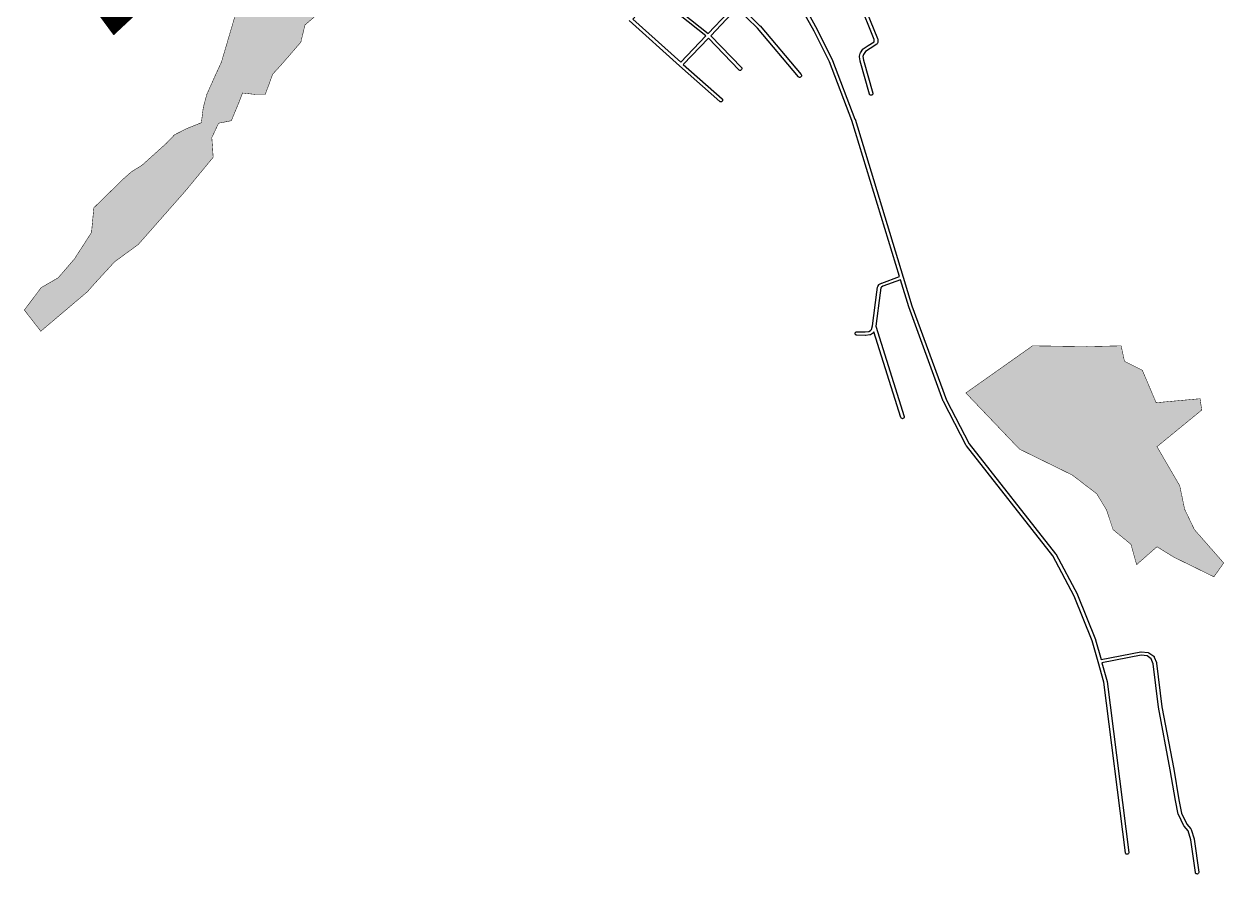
# Model space of a CAD drawing. Header units: feet. Extents: x 0 to 501885, y 0 to 9368086.
# Drawn here: x 498861 to 500422, y 9364796 to 9365901 of the extents above; entities that cross this region are included whole.
import ezdxf

# ---------------------------------------------------------------- set-up
doc = ezdxf.new("R2010")
doc.units = ezdxf.units.FT
doc.header["$MEASUREMENT"] = 0
for name, color, linetype in [('agua_tracado_manual', 151, 'CONTINUOUS'), ('AREAS_NODAIS', 70, 'CONTINUOUS'), ('arruamentos', 7, 'CONTINUOUS'), ('corpos_d_agua_IPECE', 151, 'CONTINUOUS')]:
    doc.layers.add(name, color=color, linetype=linetype)

msp = doc.modelspace()

# ---------------------------------------------------------------- hatches: boundary and pattern name
at = {"layer": 'agua_tracado_manual'}
msp.add_hatch(color=256, dxfattribs=at).paths.add_polyline_path([(500238.9, 9366649.8), (500255.7, 9366579.7), (500229.1, 9366556.9), (500187.5, 9366547.7), (500135.5, 9366533.6), (500080.7, 9366526.9), (500030.6, 9366532.8), (500004.2, 9366533.6), (499983.8, 9366538.6), (499967, 9366538.6), (499906.7, 9366522.7), (499878.4, 9366515.6), (499852.6, 9366504), (499803.2, 9366484), (499752.9, 9366465.7), (499708.8, 9366442.9), (499683, 9366425.4), (499655.6, 9366407.9), (499637.7, 9366389.2), (499615.7, 9366352.6), (499593.6, 9366334.3), (499569.9, 9366289), (499557.7, 9366262.6), (499545.6, 9366247), (499529.6, 9366195.7), (499527.9, 9366181.2), (499520.7, 9366156.4), (499520.9, 9366137.1), (499523.2, 9366124.6), (499497.2, 9366089.7), (499472.6, 9366076), (499468.9, 9366048.5), (499437.7, 9366037.7), (499400.3, 9366022.8), (499364.1, 9365999.1), (499328, 9365981.2), (499311.3, 9365972), (499296.4, 9365962.9), (499278.5, 9365944.6), (499252.3, 9365922.6), (499226.1, 9365900.1), (499220.7, 9365877.7), (499196.4, 9365849.6), (499184.1, 9365836.1), (499174.4, 9365809.7), (499161.9, 9365809.7), (499144.8, 9365811.6), (499141.1, 9365801.6), (499130.3, 9365775.6), (499113.7, 9365772.3), (499104.9, 9365753.6), (499106.7, 9365728), (499070.6, 9365684.2), (499009.1, 9365614.4), (498978.6, 9365592.2), (498952.3, 9365563.6), (498943.1, 9365553.1), (498882.4, 9365501.7), (498860.9, 9365529.3), (498882.9, 9365558.4), (498905, 9365571.2), (498926.2, 9365595.8), (498948.4, 9365630.3), (498951.4, 9365662.3), (498990.3, 9365700.3), (499000.4, 9365709.2), (499013.9, 9365717.5), (499046, 9365746.4), (499056.3, 9365757.2), (499071.6, 9365765.1), (499091.3, 9365773), (499093.8, 9365792.7), (499098.2, 9365809.4), (499109, 9365833.6), (499117.4, 9365851.8), (499135.4, 9365912.9), (499147.2, 9365937.5), (499169.9, 9365958.7), (499184.7, 9365988.8), (499225.4, 9366029.2), (499243.5, 9366037.4), (499270.7, 9366056.4), (499301.6, 9366065), (499323.6, 9366064.3), (499357.4, 9366058.7), (499388, 9366059.7), (499414.9, 9366064), (499437.3, 9366077.8), (499467.2, 9366134.6), (499471.8, 9366148.4), (499479, 9366174), (499490.2, 9366204.3), (499515.1, 9366253.5), (499536.8, 9366294.9), (499538.1, 9366310), (499552.6, 9366344.2), (499562.4, 9366368.5), (499578.8, 9366395.4), (499609.7, 9366436.8), (499617.6, 9366442.7), (499638, 9366461.1), (499657.7, 9366475.6), (499667.5, 9366496), (499682.6, 9366506.5), (499721.4, 9366511.7), (499739.8, 9366517.6), (499775.9, 9366538), (499821.9, 9366561), (499847.5, 9366581.4), (499865.9, 9366610.3), (499885.6, 9366629.3), (499940.8, 9366633.3), (499994, 9366614.2), (500029.5, 9366601.7), (500052.5, 9366582.7), (500103.1, 9366588.6), (500137.9, 9366587.9), (500171.4, 9366593.2)])
at = {"layer": 'AREAS_NODAIS', "linetype": 'Continuous', "transparency": 33554472}
h = msp.add_hatch(dxfattribs=at)
h.set_pattern_fill('LINE', color=256)
h.paths.add_polyline_path([(498999.4, 9365946.8), (498952.9, 9365996.1), (498924.1, 9365961.5), (498977.3, 9365888), (499015.9, 9365924)])
at = {"layer": 'corpos_d_agua_IPECE'}
msp.add_hatch(color=256, dxfattribs=at).paths.add_polyline_path([(500085.9, 9365421.4), (500172.7, 9365482.7), (500243.6, 9365481.7), (500288, 9365482.7), (500292.3, 9365462.6), (500315.5, 9365451), (500333.5, 9365408.7), (500390.7, 9365413.9), (500392.8, 9365399.1), (500334.6, 9365351.5), (500364.2, 9365300.7), (500370.6, 9365270), (500383.3, 9365243.6), (500421.4, 9365200.2), (500408.7, 9365182.2), (500356.8, 9365207.6), (500334.6, 9365221.3), (500308.1, 9365198), (500300.7, 9365224.5), (500277.4, 9365243.6), (500269, 9365269), (500256.3, 9365290.1), (500224.5, 9365314.5), (500155.7, 9365348.3), (500085.9, 9365421.4)], flags=0)

# ---------------------------------------------------------------- linework, layer by layer
at = {"layer": 'agua_tracado_manual', "const_width": 0.65, "flags": 128}
msp.add_lwpolyline([(499252.3, 9365922.6), (499226.1, 9365900.1), (499220.7, 9365877.7), (499196.4, 9365849.6), (499184.1, 9365836.1), (499174.4, 9365809.7), (499161.9, 9365809.7), (499144.8, 9365811.6), (499141.1, 9365801.6), (499130.3, 9365775.6), (499113.7, 9365772.3), (499104.9, 9365753.6), (499106.7, 9365728), (499070.6, 9365684.2), (499009.1, 9365614.4), (498978.6, 9365592.2), (498952.3, 9365563.6), (498943.1, 9365553.1), (498882.4, 9365501.7), (498860.9, 9365529.3), (498882.9, 9365558.4), (498905, 9365571.2), (498926.2, 9365595.8), (498948.4, 9365630.3), (498951.4, 9365662.3), (498990.3, 9365700.3), (499000.4, 9365709.2), (499013.9, 9365717.5), (499046, 9365746.4), (499056.3, 9365757.2), (499071.6, 9365765.1), (499091.3, 9365773), (499093.8, 9365792.7), (499098.2, 9365809.4), (499109, 9365833.6), (499117.4, 9365851.8), (499135.4, 9365912.9)], dxfattribs=at)
at = {"layer": 'AREAS_NODAIS', "linetype": 'Continuous'}
for q in [(499352.9, 9366237.7), (498924.1, 9365961.5)]:
    msp.add_line((498977.3, 9365888), q, dxfattribs=at)
at = {"layer": 'arruamentos', "linetype": 'Continuous', "flags": 128}
for points in [[(499750.8, 9365889.1), (499776.1, 9365916), (499711.7, 9365972.7), (499683.8, 9365942.5), (499750.8, 9365889.1)], [(499652.8, 9365907.6), (499714.9, 9365851.9), (499747.7, 9365885.8), (499680.8, 9365939.2), (499652.8, 9365907.6)]]:
    msp.add_lwpolyline(points, close=True, dxfattribs=at)
for points in [[(499951.2, 9365931.5), (499971.1, 9365882.5), (499971.3, 9365881.6), (499971.2, 9365877.2), (499971.1, 9365876.4), (499970.7, 9365875.8), (499970.2, 9365875.3), (499961.3, 9365869.6), (499961.3, 9365869.6), (499955.3, 9365865.7), (499952.7, 9365861.7), (499952, 9365859.1), (499952.8, 9365854.2), (499964.8, 9365811.5), (499964.8, 9365810.8), (499964.7, 9365810.1), (499964.4, 9365809.5), (499963.8, 9365809), (499963.2, 9365808.7), (499962.5, 9365808.6), (499961.8, 9365808.8), (499961.2, 9365809.1), (499960.7, 9365809.6), (499960.4, 9365810.3), (499948.4, 9365853.1), (499948.4, 9365853.4), (499947.5, 9365858.8), (499947.6, 9365859.7), (499948.4, 9365863.1), (499948.7, 9365863.8), (499951.7, 9365868.5), (499952.4, 9365869.2), (499958.9, 9365873.4), (499966.7, 9365878.4), (499966.8, 9365881.2), (499947.1, 9365929.8)], [(499781, 9365914.6), (499754.1, 9365886), (499793.9, 9365844.8), (499794.3, 9365844.3), (499794.5, 9365843.6), (499794.5, 9365842.9), (499794.2, 9365842.2), (499793.8, 9365841.7), (499793.2, 9365841.3), (499792.6, 9365841.1), (499791.9, 9365841.1), (499791.2, 9365841.3), (499790.6, 9365841.7), (499751, 9365882.8), (499718.3, 9365848.9), (499768.8, 9365804), (499769.2, 9365803.5), (499769.5, 9365802.8), (499769.5, 9365802.1), (499769.3, 9365801.4), (499769, 9365800.8), (499768.4, 9365800.4), (499767.8, 9365800.1), (499767.1, 9365800.1), (499766.4, 9365800.3), (499765.8, 9365800.6), (499713.5, 9365847.1), (499713.5, 9365847.1), (499648.1, 9365905.8)], [(499791, 9365925.3), (499818.1, 9365899.1), (499818.3, 9365898.9), (499871.6, 9365835.6), (499872, 9365835), (499872.1, 9365834.3), (499872.1, 9365833.6), (499871.8, 9365833), (499871.3, 9365832.5), (499870.7, 9365832.1), (499870, 9365831.9), (499869.3, 9365832), (499868.7, 9365832.3), (499868.2, 9365832.7), (499814.9, 9365895.9), (499787.9, 9365922)], [(499878.5, 9365919.2), (499892.3, 9365894.3), (499892.4, 9365894.2), (499912.4, 9365853.9), (499912.5, 9365853.7), (499941.7, 9365777.6), (499941.8, 9365777.4), (500004.3, 9365572.1), (500015.8, 9365534.9), (500060.8, 9365412.2), (500090.3, 9365355.2), (500202.6, 9365212.2), (500202.8, 9365211.9), (500231, 9365159), (500231.1, 9365158.8), (500254.5, 9365100.5), (500254.6, 9365100.3), (500261.8, 9365074.7), (500313.4, 9365084.6), (500314.1, 9365084.7), (500323, 9365083.6), (500323.6, 9365083.5), (500324, 9365083.2), (500330.3, 9365078.9), (500330.8, 9365078.4), (500331.1, 9365077.8), (500334, 9365070.5), (500334.1, 9365070), (500341.1, 9365013.2), (500356.4, 9364932), (500356.4, 9364931.9), (500363, 9364892), (500366.7, 9364874.6), (500373.4, 9364860.4), (500378.8, 9364854.3), (500379.2, 9364853.5), (500382.9, 9364841.3), (500383, 9364840.9), (500389, 9364798.1), (500389, 9364797.4), (500388.7, 9364796.7), (500388.3, 9364796.2), (500387.7, 9364795.8), (500387.1, 9364795.5), (500386.4, 9364795.6), (500385.7, 9364795.8), (500385.1, 9364796.2), (500384.7, 9364796.8), (500384.5, 9364797.5), (500378.6, 9364840.1), (500375.1, 9364851.7), (500369.8, 9364857.6), (500369.5, 9364858.1), (500362.5, 9364872.9), (500362.3, 9364873.4), (500358.6, 9364891.2), (500358.6, 9364891.3), (500351.9, 9364931.1), (500336.7, 9365012.4), (500336.7, 9365012.6), (500329.7, 9365069.1), (500327.1, 9365075.6), (500321.9, 9365079.2), (500313.9, 9365080.2), (500263, 9365070.4), (500269.8, 9365046.1), (500269.8, 9365045.8), (500298, 9364823.7), (500298, 9364823), (500297.7, 9364822.3), (500297.3, 9364821.8), (500296.7, 9364821.4), (500296, 9364821.2), (500295.3, 9364821.2), (500294.7, 9364821.5), (500294.1, 9364821.9), (500293.7, 9364822.5), (500293.5, 9364823.1), (500265.4, 9365045.1), (500258, 9365071.5), (500250.3, 9365098.9), (500227, 9365157), (500198.9, 9365209.6), (500086.7, 9365352.6), (500086.4, 9365353), (500056.8, 9365410.2), (500056.6, 9365410.5), (500011.6, 9365533.4), (500011.6, 9365533.6), (500000.7, 9365568.5), (499978.1, 9365560.3), (499976.1, 9365559.2), (499975.4, 9365558), (499974.4, 9365551.7), (499968.8, 9365508.4), (500005.6, 9365390.8), (500005.7, 9365390.1), (500005.6, 9365389.4), (500005.2, 9365388.8), (500004.7, 9365388.3), (500004.1, 9365388), (500003.4, 9365387.9), (500002.7, 9365388), (500002.1, 9365388.3), (500001.6, 9365388.8), (500001.3, 9365389.5), (499966.4, 9365501), (499965.1, 9365499.3), (499964.4, 9365498.8), (499961.7, 9365497.2), (499960.8, 9365496.9), (499955.2, 9365496.2), (499954.8, 9365496.2), (499944, 9365496.4), (499943.4, 9365496.5), (499942.7, 9365496.9), (499942.2, 9365497.4), (499941.9, 9365498), (499941.8, 9365498.7), (499942, 9365499.4), (499942.3, 9365500), (499942.8, 9365500.5), (499943.4, 9365500.8), (499944.1, 9365500.9), (499954.8, 9365500.7), (499959.8, 9365501.3), (499961.8, 9365502.5), (499963.1, 9365504.1), (499964.3, 9365508.6), (499970, 9365552.3), (499970, 9365552.3), (499971, 9365559.1), (499971.3, 9365560), (499972.6, 9365562), (499972.9, 9365562.5), (499973.4, 9365562.8), (499976.1, 9365564.3), (499976.4, 9365564.4), (499999.4, 9365572.8), (499937.5, 9365776), (499908.4, 9365852), (499888.4, 9365892.1), (499874.6, 9365916.9)]]:
    msp.add_lwpolyline(points, dxfattribs=at)
at = {"layer": 'corpos_d_agua_IPECE', "const_width": 0.65, "flags": 128}
msp.add_lwpolyline([(500085.9, 9365421.4), (500172.7, 9365482.7), (500243.6, 9365481.7), (500288, 9365482.7), (500292.3, 9365462.6), (500315.5, 9365451), (500333.5, 9365408.7), (500390.7, 9365413.9), (500392.8, 9365399.1), (500334.6, 9365351.5), (500364.2, 9365300.7), (500370.6, 9365270), (500383.3, 9365243.6), (500421.4, 9365200.2), (500408.7, 9365182.2), (500356.8, 9365207.6), (500334.6, 9365221.3), (500308.1, 9365198), (500300.7, 9365224.5), (500277.4, 9365243.6), (500269, 9365269), (500256.3, 9365290.1), (500224.5, 9365314.5), (500155.7, 9365348.3), (500085.9, 9365421.4)], close=True, dxfattribs=at)

doc.saveas('drawing.dxf')
